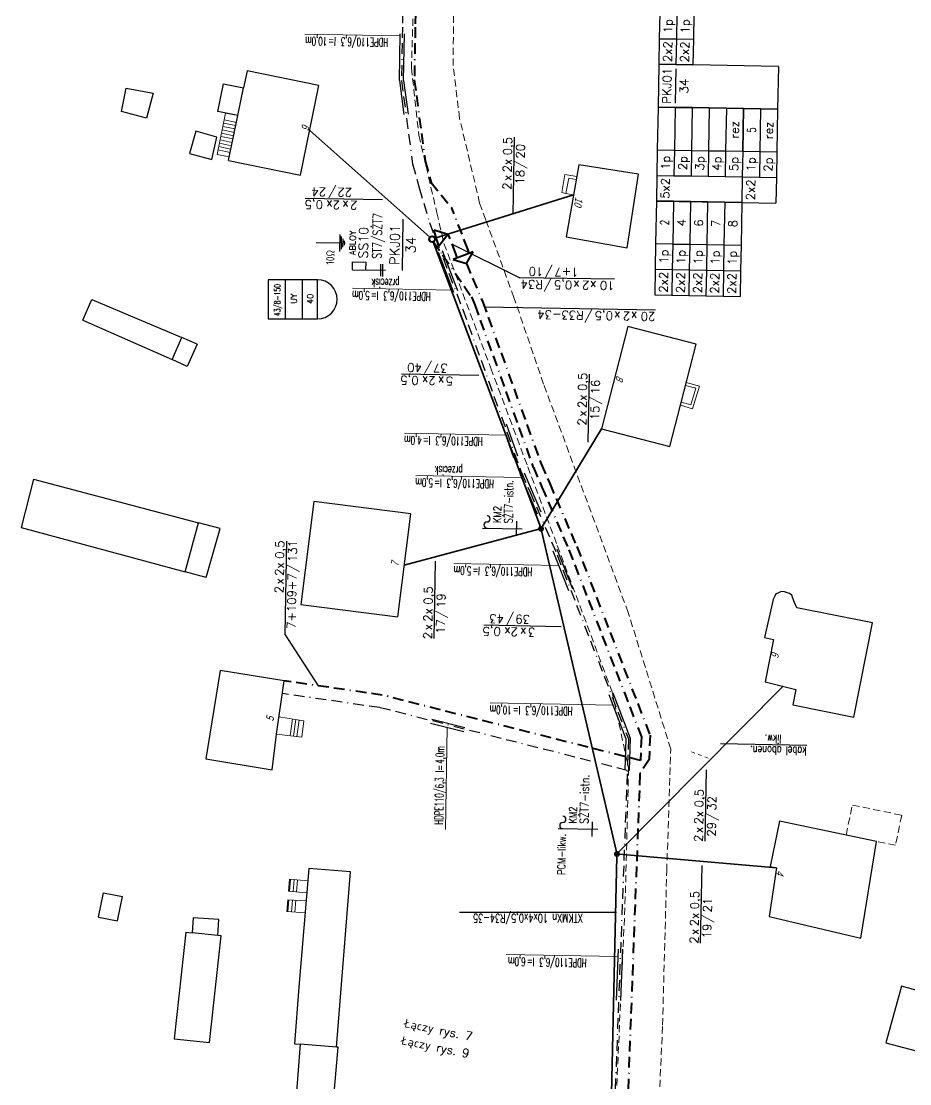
# Model space of a CAD drawing. Header units: millimetres. Extents: x 4848043 to 9699780, y 5827542 to 11659147.
# Drawn here: x 4850217.2 to 4850342.1, y 5827789.7 to 5827938.9 of the extents above; entities that cross this region are included whole.
import ezdxf
from ezdxf.enums import TextEntityAlignment as Align

# ---------------------------------------------------------------- set-up
doc = ezdxf.new("R2010")
doc.units = ezdxf.units.MM
doc.header["$MEASUREMENT"] = 0
for name, pattern in [('0', [0]), ('BORDER', [1.75, 0.5, -0.25, 0.5, -0.25, 0, -0.25]), ('KOU', [1.5, 1, -0.5]), ('MSZ', [1, 0.5, -0.5]), ('SCH', [0]), ('UOK', [1.5, 1, -0.5])]:
    doc.linetypes.add(name, pattern=pattern)
doc.layers.get('0').update_dxf_attribs({"lineweight": 18})
for name, color, linetype, lineweight in [('EADTD_T_0', 7, '0', 18), ('EBTPO_L_6', 9, '0', 18), ('EBUPP_L_3', 6, '0', 25), ('SDRPK_L_1', 7, 'KOU', 18), ('TEL kable doziemne proj.', 32, 'BORDER', 30), ('TEL rury', 6, 'Continuous', 30), ('TEL rury opis', 6, 'Continuous', 20), ('TES kable doziemne proj.', 4, 'BORDER', 40), ('TES kable napow. proj.', 241, 'LIN_NAPOW_PROJ', 35), ('TES zakończenia projektowane', 4, 'Continuous', 40), ('TES złącza projektowane', 4, 'Continuous', 40), ('UEEPA_L_2', 251, 'MSZ', 18), ('UKKPA_L_4', 7, 'UOK', 18), ('UTTPA_T_2', 34, '0', 18)]:
    doc.layers.add(name, color=color, linetype=linetype, lineweight=lineweight)
for name, color, linetype in [('NR-RYS @ 1', 7, 'Continuous'), ('OPIS_KABLA', 30, 'Continuous'), ('OPIS_RURY', 6, 'Continuous'), ('RURY-ISTN', 6, 'Continuous'), ('TES opisy kabli abon.', 30, 'Continuous'), ('TES opisy kabli rozdz.', 30, 'Continuous'), ('TES opisy zakończeń', 30, 'Continuous'), ('TES rury', 6, 'Continuous'), ('TES słup. PD', 6, 'Continuous'), ('TES zakończenia istniejące', 140, 'Continuous')]:
    doc.layers.add(name, color=color, linetype=linetype)
doc.styles.add('ROMANS', font='simplex.shx')
doc.styles.add('SIMPLEX', font='simplex.shx', dxfattribs={"width": 0.8, "height": 1.5})
doc.styles.add('Simplex2', font='simplex.shx', dxfattribs={"width": 0.7})
doc.styles.get("Standard").update_dxf_attribs({"font": 'txt', "width": 0.8, "oblique": 15})
doc.linetypes.add('LIN_NAPOW_LIKW', pattern='A,0.0001,[131,ltypeshp.shx,S=0.1,R=20,X=0.34023,Y=-0.12817],-0.1,[131,ltypeshp.shx,S=0.1,R=200,X=0.35977,Y=0.12817],-0.3,[135,l_napow.shx,S=0.1,R=0,X=-0.4,Y=0],-0.2,[135,l_napow.shx,S=0.1,R=180,X=0.2,Y=0],-0.2', length=0.8001)
doc.linetypes.add('LIN_NAPOW_PROJ', pattern='A,0.0001,-0.4,[136,l_napow.shx,S=0.1,R=0,X=-0.4,Y=0],-0.2,[137,l_napow.shx,S=0.1,R=0,X=-0.2,Y=0],-0.2', length=0.8001)

# ---------------------------------------------------------------- blocks, each defined once
blk = doc.blocks.new('SLS')
at = {"color": 0}
blk.add_circle((0, 0), 0.25, dxfattribs=at)
blk.add_circle((0, 0), 0.25, dxfattribs=at)
blk = doc.blocks.new('KBR-SL1P')
for p, q in [((0, 0), (-1, 1.48)), ((-1, 1.48), (1, 1.48)), ((1, 1.48), (0, 0))]:
    blk.add_line(p, q)
blk.add_circle((0, 1.98), 0.35)
blk = doc.blocks.new('ZL-2P')
for p, q in [((0, 0), (1, 1.25)), ((1, 1.25), (1, -1.25)), ((1, -1.25), (0, 0)), ((1, 0.75), (1.5, 0.75)), ((1, -0.75), (1.5, -0.75))]:
    blk.add_line(p, q)
blk = doc.blocks.new('KB-RZP')
at = {"style": 'SIMPLEX'}
for s, p in [('/', (0.5, 0.39)), ('x', (-4.75, 0.25)), ('x', (-2.78, 0.25))]:
    blk.add_text(s, height=1, dxfattribs=at).set_placement(p)
for tag, p in [('POJ-KAB', (-5.16, 0.25)), ('DL-KAB', (0.19, -1.25))]:
    blk.add_attdef(tag, text='', height=1, dxfattribs=at).set_placement(p, align=Align.RIGHT)
for tag, p in [('KONS-KAB', (-3.5, 0.25)), ('SR-ZYL', (-0.85, 0.25)), ('SEP', (0.84, -1.25))]:
    blk.add_attdef(tag, text='', height=1, dxfattribs=at).set_placement(p, align=Align.CENTER)
for tag, p in [('NR-KAB', (1.5, 0.25)), ('DL-MON', (1.5, -1.25))]:
    blk.add_attdef(tag, p, '', height=1, dxfattribs=at)
at = {"style": 'SIMPLEX', "flags": 1}
blk.add_attdef('TYP-KAB', text='', height=0.5, dxfattribs=at).set_placement((-8.41, 0.25), align=Align.RIGHT)
blk.add_attdef('REJ-SZAF', (7.64, 0.25), '', height=0.5, dxfattribs=at)
blk = doc.blocks.new('KB-IWP')
at = {"style": 'SIMPLEX'}
for p in [(-1.22, 0.25), (0.64, 0.25)]:
    blk.add_text('x', height=1, dxfattribs=at).set_placement(p, align=Align.RIGHT)
for tag, p in [('POJ-KAB', (-2.13, 0.25)), ('DL-KAB', (-0.62, -1.25))]:
    blk.add_attdef(tag, text='', height=1, dxfattribs=at).set_placement(p, align=Align.RIGHT)
for tag, p in [('KONS-KAB', (-0.52, 0.25)), ('SR-ZYL', (2.12, 0.25)), ('SEP', (-0.02, -1.25))]:
    blk.add_attdef(tag, text='', height=1, dxfattribs=at).set_placement(p, align=Align.CENTER)
at = {"style": 'SIMPLEX', "flags": 1}
blk.add_attdef('TYP-KAB', text='', height=0.5, dxfattribs=at).set_placement((-6.02, 0.25), align=Align.RIGHT)
blk.add_attdef('REJ-SZAF', (6.39, 0.25), '', height=0.5, dxfattribs=at)
at = {"style": 'SIMPLEX'}
blk.add_attdef('DL-MON', (0.7, -1.25), '', height=1, dxfattribs=at)
blk = doc.blocks.new('OB')
at = {"style": 'ROMANS', "width": 0.6}
blk.add_text('l=', height=2, dxfattribs=at).set_placement((9.86, 0.18))
for tag, p in [('OB_TYP', (8.68, 0.18)), ('OB_SW', (11.54, -2.76))]:
    blk.add_attdef(tag, text='', height=2, dxfattribs=at).set_placement(p, align=Align.RIGHT)
blk.add_attdef('OB_DL', (11.91, 0.18), '', height=2, dxfattribs=at)
blk = doc.blocks.new('KBR-ZP2')
blk.add_line((-4, 2), (4, 2))
at = {"style": 'SIMPLEX'}
for tag, p in [('REJ-SZAF', (0, 2.5)), ('NR-ZAK', (0, 0))]:
    blk.add_attdef(tag, text='', height=1.5, dxfattribs=at).set_placement(p, align=Align.CENTER)
blk = doc.blocks.new('*U141')
for p, q in [((10, 0), (0, 0)), ((0, 0), (0, -4)), ((10, -4), (10, 0)), ((0, -4), (0, -8)), ((9, -4), (1, -4)), ((10, -8), (10, -4)), ((0, -8), (0, -12)), ((10, -12), (10, -8)), ((0, -12), (0, -16)), ((10, -16), (10, -12)), ((0, -16), (0, -20)), ((10, -20), (10, -16)), ((0, -20), (0, -24)), ((10, -24), (10, -20)), ((0, -24), (0, -28)), ((10, -28), (10, -24)), ((10, -28), (0, -28))]:
    blk.add_line(p, q)
at = {"style": 'SIMPLEX'}
for tag, p in [('SZAFA', (5, -2)), ('PUNKT', (5, -6))]:
    blk.add_attdef(tag, text='', height=2, dxfattribs=at).set_placement(p, align=Align.MIDDLE_CENTER)
blk = doc.blocks.new('*U136')
for p, q in [((6, 0), (0, 0)), ((0, 0), (0, -4)), ((6, 0), (6, -4)), ((12, 0), (6, 0)), ((22, 0), (12, 0)), ((12, 0), (12, -4)), ((22, -4), (22, 0)), ((6, -4), (0, -4)), ((12, -4), (6, -4)), ((22, -4), (12, -4))]:
    blk.add_line(p, q)
at = {"style": 'SIMPLEX'}
for s, p in [('2x2', (3, -2)), ('1p', (9, -2))]:
    blk.add_text(s, height=2, dxfattribs=at).set_placement(p, align=Align.MIDDLE_CENTER)
blk.add_attdef('PARA1', text='', height=2, dxfattribs=at).set_placement((17, -2), align=Align.MIDDLE_CENTER)
blk = doc.blocks.new('*U126')
for p, q in [((6, 0), (0, 0)), ((0, 0), (0, -16)), ((6, 0), (6, -4)), ((12, 0), (6, 0)), ((22, 0), (12, 0)), ((12, 0), (12, -4)), ((22, -4), (22, 0)), ((6, -4), (6, -8)), ((12, -4), (6, -4)), ((22, -4), (12, -4)), ((12, -4), (12, -8)), ((22, -8), (22, -4)), ((6, -8), (6, -12)), ((12, -8), (6, -8)), ((22, -8), (12, -8)), ((12, -8), (12, -12)), ((22, -12), (22, -8)), ((6, -12), (6, -16)), ((12, -12), (6, -12)), ((22, -12), (12, -12)), ((12, -12), (12, -16)), ((22, -16), (22, -12)), ((0, -16), (0, -20)), ((6, -16), (6, -20)), ((12, -16), (6, -16)), ((22, -16), (12, -16)), ((12, -16), (12, -20)), ((22, -20), (22, -16)), ((6, -20), (0, -20)), ((12, -20), (6, -20)), ((12, -20), (22, -20))]:
    blk.add_line(p, q)
at = {"style": 'SIMPLEX'}
for s, p in [('5x2', (3, -2)), ('1p', (9, -2)), ('2p', (9, -6)), ('3p', (9, -10)), ('4p', (9, -14)), ('5p', (9, -18))]:
    blk.add_text(s, height=2, dxfattribs=at).set_placement(p, align=Align.MIDDLE_CENTER)
for tag, p in [('PARA1', (17, -2)), ('PARA2', (17, -6)), ('PARA3', (17, -10)), ('PARA4', (17, -14)), ('PARA5', (17, -18))]:
    blk.add_attdef(tag, text='', height=2, dxfattribs=at).set_placement(p, align=Align.MIDDLE_CENTER)
blk = doc.blocks.new('*U123')
for p, q in [((6, 0), (0, 0)), ((0, 0), (0, -4)), ((6, 0), (6, -4)), ((12, 0), (6, 0)), ((22, 0), (12, 0)), ((12, 0), (12, -4)), ((22, -4), (22, 0)), ((0, -4), (0, -8)), ((6, -4), (6, -8)), ((12, -4), (6, -4)), ((22, -4), (12, -4)), ((12, -4), (12, -8)), ((22, -8), (22, -4)), ((6, -8), (0, -8)), ((12, -8), (6, -8)), ((22, -8), (12, -8))]:
    blk.add_line(p, q)
at = {"style": 'SIMPLEX'}
for s, p in [('2x2', (3, -2)), ('1p', (9, -2)), ('2p', (9, -6))]:
    blk.add_text(s, height=2, dxfattribs=at).set_placement(p, align=Align.MIDDLE_CENTER)
for tag, p in [('PARA1', (17, -2)), ('PARA2', (17, -6))]:
    blk.add_attdef(tag, text='', height=2, dxfattribs=at).set_placement(p, align=Align.MIDDLE_CENTER)
blk = doc.blocks.new('ZLOP')
for p, q in [((9.15, 0), (0, 0)), ((0, 0), (0, -11.62)), ((9.15, -11.62), (9.15, 0)), ((9.15, -4), (0, -4)), ((9.15, -8), (0, -8)), ((0, -11.62), (9.15, -11.62))]:
    blk.add_line(p, q)
blk.add_arc((4.58, -11.62), 4.58, 180, 0)
at = {"style": 'ROMANS', "width": 0.713756}
blk.add_attdef('MUFA', text='', height=1.41, dxfattribs=at).set_placement((0.63, -2.88), (8.18, -2.88), align=Align.FIT)
at = {"style": 'ROMANS'}
for tag, p in [('LACZNIK', (4.71, -6.72)), ('PARY', (4.69, -10.56))]:
    blk.add_attdef(tag, text='', height=1.41, dxfattribs=at).set_placement(p, align=Align.CENTER)
for tag, flags, p in [('NRZL', 4, (4.68, -14.12)), ('BOKT', 1, (4.69, -17.8))]:
    blk.add_attdef(tag, text='', height=1.41, dxfattribs=dict(at, flags=flags)).set_placement(p, align=Align.CENTER)

msp = doc.modelspace()

# ---------------------------------------------------------------- hatches: boundary and pattern name
at = {"layer": 'UTTPA_T_2', "linetype": 'LIN_NAPOW_LIKW'}
h = msp.add_hatch(color=140, dxfattribs=at)
h.paths.add_polyline_path([(4850289.88, 5827867.81, 0.215792), (4850289.9, 5827867.46), (4850290.27, 5827867.66), (4850290.49, 5827867.3, 0.170354), (4850290.67, 5827867.52, 1)])
h.paths.add_polyline_path([(4850290.27, 5827867.66), (4850289.9, 5827867.46, 0.427671), (4850290.49, 5827867.3)])
h = msp.add_hatch(color=140, dxfattribs=at)
h.paths.add_polyline_path([(4850289.94, 5827867.76, 0.215792), (4850289.96, 5827867.5), (4850290.25, 5827867.65), (4850290.41, 5827867.37, 0.170354), (4850290.55, 5827867.54, 1)])
h.paths.add_polyline_path([(4850290.25, 5827867.65), (4850289.96, 5827867.5, 0.427671), (4850290.41, 5827867.37)])
h = msp.add_hatch(color=140, dxfattribs=at)
h.paths.add_polyline_path([(4850300.55, 5827822.13, 0.215792), (4850300.57, 5827821.78), (4850300.94, 5827821.98), (4850301.16, 5827821.62, 0.170354), (4850301.34, 5827821.84, 1)])
h.paths.add_polyline_path([(4850300.94, 5827821.98), (4850300.57, 5827821.78, 0.427671), (4850301.16, 5827821.62)])
h = msp.add_hatch(color=140, dxfattribs=at)
h.paths.add_polyline_path([(4850300.61, 5827822.09, 0.215792), (4850300.63, 5827821.82), (4850300.92, 5827821.97), (4850301.08, 5827821.69, 0.170354), (4850301.22, 5827821.86, 1)])
h.paths.add_polyline_path([(4850300.92, 5827821.97), (4850300.63, 5827821.82, 0.427671), (4850301.08, 5827821.69)])

# ---------------------------------------------------------------- linework, layer by layer
at = {"layer": 'EBTPO_L_6', "linetype": 'SCH'}
for p, q in [((4850245.93, 5827926.05), (4850244.75, 5827920.25)), ((4850247.47, 5827924.75), (4850245.75, 5827925.11)), ((4850245.93, 5827926.05), (4850247.67, 5827925.7)), ((4850247.67, 5827925.7), (4850246.47, 5827919.9)), ((4850247.18, 5827923.34), (4850245.46, 5827923.7)), ((4850247.29, 5827923.82), (4850245.55, 5827924.17)), ((4850247.38, 5827924.29), (4850245.65, 5827924.64)), ((4850246.89, 5827921.93), (4850245.17, 5827922.29)), ((4850246.99, 5827922.41), (4850245.26, 5827922.76)), ((4850247.09, 5827922.87), (4850245.36, 5827923.23)), ((4850246.6, 5827920.52), (4850244.88, 5827920.87)), ((4850246.7, 5827921), (4850244.97, 5827921.35)), ((4850246.8, 5827921.46), (4850245.07, 5827921.82)), ((4850244.75, 5827920.25), (4850246.47, 5827919.9)), ((4850293.63, 5827917.41), (4850293.18, 5827914.88)), ((4850295.29, 5827917.12), (4850293.63, 5827917.41)), ((4850293.78, 5827914.77), (4850294.16, 5827916.92)), ((4850294.16, 5827916.92), (4850295.23, 5827916.73)), ((4850293.18, 5827914.88), (4850293.78, 5827914.77)), ((4850293.78, 5827914.77), (4850294.84, 5827914.58)), ((4850312.56, 5827887.7), (4850310.69, 5827888.19)), ((4850311.58, 5827884.49), (4850312.56, 5827887.7)), ((4850311.31, 5827885.09), (4850312.01, 5827887.43)), ((4850311.86, 5827887.47), (4850312.01, 5827887.43)), ((4850309.88, 5827885.02), (4850311.58, 5827884.49)), ((4850309.98, 5827885.43), (4850311.31, 5827885.09)), ((4850253.45, 5827841.24), (4850256.92, 5827840.69)), ((4850255.35, 5827840.95), (4850255.01, 5827838.59)), ((4850255.83, 5827840.87), (4850255.49, 5827838.53)), ((4850256.29, 5827840.8), (4850255.95, 5827838.48)), ((4850256.64, 5827838.39), (4850256.92, 5827840.69)), ((4850253.1, 5827838.81), (4850256.64, 5827838.39)), ((4850254.95, 5827818.44), (4850254.81, 5827816.77)), ((4850257.49, 5827818.22), (4850254.95, 5827818.44)), ((4850254.95, 5827816.76), (4850255.09, 5827818.42)), ((4850255.43, 5827816.71), (4850255.57, 5827818.39)), ((4850255.91, 5827816.67), (4850256.05, 5827818.35)), ((4850257.34, 5827816.54), (4850254.81, 5827816.77)), ((4850254.55, 5827813.92), (4850254.69, 5827815.55)), ((4850257.25, 5827815.41), (4850254.69, 5827815.55)), ((4850254.85, 5827815.55), (4850254.71, 5827813.91)), ((4850255.33, 5827815.51), (4850255.19, 5827813.86)), ((4850255.81, 5827815.49), (4850255.67, 5827813.83)), ((4850257.11, 5827813.71), (4850254.55, 5827813.92))]:
    msp.add_line(p, q, dxfattribs=at)
at = {"layer": 'EBTPO_L_6', "linetype": '0'}
for p in [(4850310.59, 5827887.79), (4850311.94, 5827887.44)]:
    msp.add_line(p, (4850311.86, 5827887.47), dxfattribs=at)
at = {"layer": 'EBUPP_L_3', "linetype": '0'}
for p, q in [((4850248.96, 5827932), (4850248.47, 5827929.61)), ((4850259.07, 5827929.91), (4850248.96, 5827932)), ((4850231.32, 5827926.29), (4850231.96, 5827929.57)), ((4850231.96, 5827929.57), (4850235.75, 5827928.83)), ((4850244.87, 5827926.28), (4850245.67, 5827930.17)), ((4850245.67, 5827930.17), (4850248.47, 5827929.61)), ((4850247.67, 5827925.7), (4850248.47, 5827929.61)), ((4850256.48, 5827917.32), (4850259.07, 5827929.91)), ((4850235.75, 5827928.83), (4850234.82, 5827925.34)), ((4850234.82, 5827925.34), (4850231.32, 5827926.29)), ((4850247.67, 5827925.7), (4850244.87, 5827926.28)), ((4850246.37, 5827919.4), (4850247.67, 5827925.7)), ((4850241.75, 5827923.49), (4850240.89, 5827920.39)), ((4850244.72, 5827922.65), (4850241.75, 5827923.49)), ((4850244.03, 5827919.53), (4850244.72, 5827922.65)), ((4850240.89, 5827920.39), (4850244.03, 5827919.53)), ((4850246.37, 5827919.4), (4850256.48, 5827917.32)), ((4850295.59, 5827918.77), (4850293.8, 5827908.65)), ((4850303.98, 5827917.45), (4850295.59, 5827918.77)), ((4850302.37, 5827907.13), (4850303.98, 5827917.45)), ((4850293.8, 5827908.65), (4850302.37, 5827907.13)), ((4850225.88, 5827896.95), (4850227.16, 5827899.88)), ((4850227.16, 5827899.88), (4850239.78, 5827894.51)), ((4850225.88, 5827896.95), (4850238.42, 5827891.42)), ((4850302.49, 5827896.08), (4850298.77, 5827881.71)), ((4850312.1, 5827893.59), (4850302.49, 5827896.08)), ((4850238.42, 5827891.42), (4850239.78, 5827894.51)), ((4850241.96, 5827893.6), (4850239.78, 5827894.51)), ((4850241.96, 5827893.6), (4850240.57, 5827890.45)), ((4850309.49, 5827883.57), (4850312.1, 5827893.59)), ((4850240.57, 5827890.45), (4850238.42, 5827891.42)), ((4850308.37, 5827879.22), (4850309.49, 5827883.57)), ((4850298.77, 5827881.71), (4850308.37, 5827879.22)), ((4850218.95, 5827874.63), (4850217.23, 5827867.85)), ((4850218.95, 5827874.63), (4850242.12, 5827868.52)), ((4850258.37, 5827871.5), (4850256.54, 5827857.01)), ((4850271.96, 5827869.78), (4850258.37, 5827871.5)), ((4850270.13, 5827855.29), (4850271.96, 5827869.78)), ((4850240.27, 5827861.63), (4850242.12, 5827868.52)), ((4850245.19, 5827867.71), (4850242.12, 5827868.52)), ((4850217.23, 5827867.85), (4850240.27, 5827861.63)), ((4850243.23, 5827860.83), (4850245.19, 5827867.71)), ((4850243.23, 5827860.83), (4850240.27, 5827861.63)), ((4850322.91, 5827857.72), (4850321.67, 5827852.39)), ((4850323.12, 5827858.21), (4850322.91, 5827857.72)), ((4850323.26, 5827858.52), (4850323.12, 5827858.21)), ((4850323.57, 5827858.63), (4850323.26, 5827858.52)), ((4850324.03, 5827858.83), (4850323.57, 5827858.63)), ((4850324.5, 5827858.82), (4850324.03, 5827858.83)), ((4850325.18, 5827858.55), (4850324.5, 5827858.82)), ((4850325.51, 5827858.32), (4850325.18, 5827858.55)), ((4850325.67, 5827857.91), (4850325.51, 5827858.32)), ((4850325.91, 5827857.29), (4850325.67, 5827857.91)), ((4850256.54, 5827857.01), (4850270.13, 5827855.29)), ((4850326.2, 5827856.58), (4850325.91, 5827857.29)), ((4850336.86, 5827854.46), (4850326.2, 5827856.58)), ((4850334.21, 5827841.22), (4850336.86, 5827854.46)), ((4850321.67, 5827852.39), (4850322.93, 5827852.1)), ((4850322.93, 5827852.1), (4850321.75, 5827846.16)), ((4850245.19, 5827847.77), (4850243.17, 5827835.33)), ((4850254.18, 5827846.31), (4850245.19, 5827847.77)), ((4850253.1, 5827838.81), (4850254.18, 5827846.31)), ((4850321.75, 5827846.16), (4850326.09, 5827845.1)), ((4850326.09, 5827845.1), (4850325.66, 5827842.92)), ((4850325.66, 5827842.92), (4850334.21, 5827841.22)), ((4850252.49, 5827833.82), (4850253.1, 5827838.81)), ((4850243.17, 5827835.33), (4850252.49, 5827833.82)), ((4850323.79, 5827826.59), (4850322.47, 5827820.22)), ((4850337.44, 5827823.75), (4850323.79, 5827826.59)), ((4850335.21, 5827810.18), (4850337.44, 5827823.75)), ((4850257.63, 5827819.94), (4850256.24, 5827803.3)), ((4850263.52, 5827819.46), (4850257.63, 5827819.94)), ((4850261.54, 5827794.87), (4850263.52, 5827819.46)), ((4850323.35, 5827820.04), (4850322.32, 5827813.21)), ((4850322.47, 5827820.22), (4850323.35, 5827820.04)), ((4850228.11, 5827813.13), (4850228.8, 5827816.55)), ((4850228.8, 5827816.55), (4850231.44, 5827816.03)), ((4850230.76, 5827812.61), (4850231.44, 5827816.03)), ((4850228.11, 5827813.13), (4850230.76, 5827812.61)), ((4850241.38, 5827813.02), (4850241.24, 5827810.92)), ((4850245, 5827812.77), (4850241.38, 5827813.02)), ((4850322.32, 5827813.21), (4850335.21, 5827810.18)), ((4850244.86, 5827810.53), (4850245, 5827812.77)), ((4850240.34, 5827811.02), (4850238.73, 5827796.03)), ((4850240.34, 5827811.02), (4850241.24, 5827810.92)), ((4850244.86, 5827810.53), (4850241.24, 5827810.92)), ((4850243.71, 5827795.5), (4850245.32, 5827810.48)), ((4850245.32, 5827810.48), (4850244.86, 5827810.53)), ((4850256.24, 5827803.3), (4850255.61, 5827795.31)), ((4850340.95, 5827803.4), (4850338.74, 5827795.48)), ((4850361.44, 5827797.72), (4850340.95, 5827803.4)), ((4850238.73, 5827796.03), (4850243.71, 5827795.5)), ((4850255.61, 5827795.31), (4850256.44, 5827795.25)), ((4850256.44, 5827795.25), (4850255.84, 5827787.34)), ((4850261.54, 5827794.87), (4850256.44, 5827795.25)), ((4850338.74, 5827795.48), (4850359.29, 5827789.92)), ((4850261.07, 5827786.82), (4850261.76, 5827794.84)), ((4850261.76, 5827794.84), (4850261.54, 5827794.87))]:
    msp.add_line(p, q, dxfattribs=at)
at = {"layer": 'OPIS_RURY'}
for p, q in [((4850262.01, 5827906.62), (4850262.05, 5827909)), ((4850262.22, 5827906.92), (4850262.25, 5827908.7)), ((4850258.68, 5827907.87), (4850262.03, 5827907.81)), ((4850262.43, 5827907.21), (4850262.45, 5827908.4)), ((4850262.64, 5827907.5), (4850262.65, 5827908.1)), ((4850262.8, 5827907.78), (4850262.81, 5827907.82))]:
    msp.add_line(p, q, dxfattribs=at)
at = {"layer": 'RURY-ISTN'}
for p, q in [((4850263.78, 5827904.05), (4850263.8, 5827905.17)), ((4850263.78, 5827904.05), (4850268.43, 5827903.97)), ((4850263.8, 5827905.17), (4850265.64, 5827905.13)), ((4850265.64, 5827905.13), (4850265.62, 5827904.02)), ((4850267.74, 5827904.84), (4850267.71, 5827903.13)), ((4850268.01, 5827904.83), (4850267.98, 5827903.12))]:
    msp.add_line(p, q, dxfattribs=at)
at = {"layer": 'SDRPK_L_1', "linetype": 'KOU'}
for p, q in [((4850272.52, 5827946.78), (4850272.06, 5827932.39)), ((4850277.92, 5827932.71), (4850278.04, 5827944.03)), ((4850272.06, 5827932.39), (4850273.11, 5827922.95)), ((4850278.83, 5827925.31), (4850277.92, 5827932.71)), ((4850281.65, 5827913.41), (4850278.83, 5827925.31)), ((4850273.11, 5827922.95), (4850275.64, 5827912.06)), ((4850282.5, 5827911.07), (4850281.65, 5827913.41)), ((4850275.64, 5827912.06), (4850276.64, 5827907.72)), ((4850286.47, 5827900.16), (4850282.5, 5827911.07)), ((4850276.64, 5827907.72), (4850283.22, 5827890.21)), ((4850290.63, 5827887.99), (4850286.47, 5827900.16)), ((4850283.22, 5827890.21), (4850288.41, 5827876.36)), ((4850295.75, 5827874.18), (4850290.63, 5827887.99)), ((4850288.41, 5827876.36), (4850292.56, 5827865.32)), ((4850302.52, 5827855.92), (4850295.75, 5827874.18)), ((4850292.56, 5827865.32), (4850300.27, 5827844.75)), ((4850308.51, 5827836.73), (4850302.52, 5827855.92)), ((4850300.27, 5827844.75), (4850302.58, 5827834.02)), ((4850307.94, 5827819.62), (4850308.51, 5827836.73)), ((4850302.58, 5827834.02), (4850302.12, 5827815.93)), ((4850307.35, 5827797.94), (4850307.94, 5827819.62)), ((4850302.12, 5827815.93), (4850300.87, 5827788.43)), ((4850305.71, 5827760.8), (4850307.35, 5827797.94))]:
    msp.add_line(p, q, dxfattribs=at)
at = {"layer": 'TEL kable doziemne proj.', "ltscale": 3}
for p, q in [((4850275.36, 5827908.48), (4850275.42, 5827908.5)), ((4850267.61, 5827842.54), (4850253.93, 5827844.52)), ((4850302.4, 5827833.73), (4850267.61, 5827842.54))]:
    msp.add_line(p, q, dxfattribs=at)
msp.add_lwpolyline([(4850270.17, 5828032.52), (4850272.07, 5828011.01), (4850272.52, 5827988.16), (4850271.21, 5827963.82), (4850270.79, 5827938.13), (4850270.67, 5827930.62), (4850272.22, 5827918.92), (4850273.16, 5827915.55), (4850274.6, 5827910.66), (4850279.27, 5827898.47), (4850282.9, 5827888.42), (4850287.46, 5827875.75), (4850287.55, 5827875.56), (4850288.74, 5827872.81), (4850292.53, 5827864.01), (4850302.56, 5827838.15), (4850302.38, 5827833.24), (4850299.9, 5827767.66), (4850299.21, 5827749.33), (4850298.24, 5827728.68), (4850296.93, 5827700.2), (4850303.54, 5827698.4)], dxfattribs=at)
at = {"layer": 'TEL rury'}
for p, q in [((4850270.37, 5827930.61), (4850270.47, 5827937.18)), ((4850270.97, 5827930.64), (4850271.07, 5827937.17)), ((4850270.37, 5827930.61), (4850271, 5827925.83)), ((4850270.97, 5827930.64), (4850271.6, 5827925.91)), ((4850278.03, 5827900.86), (4850275.88, 5827906.46)), ((4850278.59, 5827901.08), (4850276.44, 5827906.68)), ((4850286.46, 5827877.64), (4850284.84, 5827882.16)), ((4850287.03, 5827877.85), (4850285.4, 5827882.36)), ((4850287.34, 5827875.29), (4850289.72, 5827869.78)), ((4850287.89, 5827875.53), (4850290.27, 5827870.02)), ((4850294.17, 5827858.95), (4850291.98, 5827864.53)), ((4850294.73, 5827859.17), (4850292.54, 5827864.75)), ((4850302.26, 5827838.1), (4850299.84, 5827844.35)), ((4850302.87, 5827838.2), (4850300.4, 5827844.57)), ((4850274.76, 5827840.34), (4850279.41, 5827839.17)), ((4850274.91, 5827840.93), (4850279.56, 5827839.75)), ((4850302.1, 5827833.74), (4850302.26, 5827838.1)), ((4850302.7, 5827833.72), (4850302.87, 5827838.2)), ((4850300.88, 5827801.43), (4850301.15, 5827808.62)), ((4850301.48, 5827801.41), (4850301.75, 5827808.6))]:
    msp.add_line(p, q, dxfattribs=at)
at = {"layer": 'TEL rury opis'}
for p, q in [((4850270.47, 5827936.92), (4850257.1, 5827937.15)), ((4850277.9, 5827901.2), (4850263.77, 5827901.45)), ((4850285.31, 5827880.83), (4850271.08, 5827881.09)), ((4850287.52, 5827874.86), (4850272.66, 5827875.13)), ((4850292.77, 5827862.51), (4850278.04, 5827862.78)), ((4850300.4, 5827842.91), (4850283.12, 5827843.22)), ((4850276.83, 5827825.43), (4850277.08, 5827839.76)), ((4850301.11, 5827807.57), (4850285.36, 5827807.85))]:
    msp.add_line(p, q, dxfattribs=at)
at = {"layer": 'TES kable doziemne proj.', "ltscale": 3}
for p, q in [((4850279.98, 5827906.92), (4850277.76, 5827912.7)), ((4850278.3, 5827906.27), (4850277.24, 5827909.05))]:
    msp.add_line(p, q, dxfattribs=at)
for points in [[(4850272.52, 5828032.82), (4850272.46, 5828027.09), (4850273.86, 5828011.11), (4850274.32, 5827988.13), (4850273.01, 5827963.75), (4850272.59, 5827938.1), (4850272.47, 5827930.73), (4850273.99, 5827919.28), (4850274.82, 5827916.3), (4850277.76, 5827912.7)], [(4850275.17, 5827907.98), (4850280.52, 5827900.23), (4850280.96, 5827899.1), (4850284.59, 5827889.04), (4850289.13, 5827876.42), (4850289.2, 5827876.29), (4850290.39, 5827873.53), (4850294.2, 5827864.7), (4850304.38, 5827838.45), (4850304.25, 5827835.11), (4850267.96, 5827844.31), (4850254.18, 5827846.3)], [(4850279.78, 5827904.92), (4850279.78, 5827904.92), (4850282.08, 5827899.51), (4850285.72, 5827889.44), (4850290.25, 5827876.87), (4850290.29, 5827876.77), (4850291.49, 5827874), (4850295.31, 5827865.15), (4850305.59, 5827838.66), (4850305.46, 5827835.26)], [(4850305.46, 5827835.26), (4850304.18, 5827833.27), (4850304.18, 5827833.17), (4850301.7, 5827767.59), (4850301, 5827749.25), (4850300.04, 5827728.59), (4850298.57, 5827696.74), (4850291.09, 5827698.04)]]:
    msp.add_lwpolyline(points, dxfattribs=at)
at = {"layer": 'TES kable napow. proj.', "ltscale": 3}
for p, q in [((4850274.65, 5827908.63), (4850257.78, 5827923.61)), ((4850275.36, 5827908.47), (4850294.84, 5827914.58)), ((4850275.11, 5827907.95), (4850290.2, 5827867.95)), ((4850290.43, 5827867.92), (4850298.77, 5827881.71)), ((4850289.98, 5827867.59), (4850271.04, 5827862.53)), ((4850290.34, 5827867.37), (4850300.87, 5827822.28)), ((4850300.94, 5827821.99), (4850324.28, 5827845.54)), ((4850301.24, 5827821.96), (4850323.35, 5827820.04)), ((4850299.87, 5827773.51), (4850300.94, 5827821.69))]:
    msp.add_line(p, q, dxfattribs=at)
at = {"layer": 'TES opisy kabli rozdz.'}
for p, q in [((4850286.51, 5827922.69), (4850286.31, 5827911.82)), ((4850257.13, 5827914.12), (4850268.01, 5827913.93)), ((4850277.77, 5827907.66), (4850287.28, 5827902.93)), ((4850300.62, 5827902.7), (4850287.28, 5827902.93)), ((4850306.36, 5827898.36), (4850282.34, 5827898.79)), ((4850270.68, 5827889.44), (4850281.55, 5827889.25)), ((4850297.04, 5827889.4), (4850296.87, 5827879.85)), ((4850254.49, 5827865.94), (4850254.26, 5827852.91)), ((4850275.42, 5827863.12), (4850275.23, 5827852.24)), ((4850282.23, 5827854.16), (4850293.1, 5827853.96)), ((4850259, 5827845.61), (4850254.26, 5827852.91)), ((4850313.47, 5827833.79), (4850313.29, 5827823.77)), ((4850312.86, 5827820.35), (4850312.66, 5827809.48))]:
    msp.add_line(p, q, dxfattribs=at)
at = {"layer": 'TES rury', "linetype": 'Continuous'}
for p, q in [((4850286.82, 5827868.71), (4850286.78, 5827866.66)), ((4850282.06, 5827867.77), (4850287.64, 5827867.67)), ((4850315.5, 5827837.48), (4850327.63, 5827837.26)), ((4850297.46, 5827826.5), (4850297.43, 5827824.45)), ((4850292.7, 5827825.56), (4850298.28, 5827825.46)), ((4850278.82, 5827813.83), (4850300.89, 5827813.83))]:
    msp.add_line(p, q, dxfattribs=at)
for centre, start, end in [((4850282.69, 5827868.19), 88.9772, 268.9772), ((4850282.7, 5827869.06), 268.9772, 88.9772), ((4850293.33, 5827825.98), 88.9772, 268.9772), ((4850293.35, 5827826.85), 268.9772, 88.9772)]:
    msp.add_arc(centre, 0.433, start, end, dxfattribs=at)
at = {"layer": 'UEEPA_L_2', "linetype": 'MSZ'}
msp.add_line((4850311.41, 5827836.32), (4850314, 5827835.36), dxfattribs=at)
at = {"layer": 'UKKPA_L_4', "linetype": 'UOK'}
for p, q in [((4850333.15, 5827824.65), (4850334.03, 5827828.86)), ((4850334.03, 5827828.86), (4850340.97, 5827827.42)), ((4850340.97, 5827827.42), (4850340.09, 5827823.21)), ((4850337.44, 5827823.75), (4850333.15, 5827824.65)), ((4850340.09, 5827823.21), (4850337.44, 5827823.75))]:
    msp.add_line(p, q, dxfattribs=at)

# ---------------------------------------------------------------- block references
at = {"layer": 'TEL rury opis', "xscale": 0.6, "yscale": 0.6, "zscale": 0.6}
for p, rotation, values in [((4850267.37, 5827936.7), 178.9772372023616, {'OB_TYP': 'HDPE110/6,3', 'OB_DL': '10,0m'}), ((4850273.35, 5827901.01), 178.9772372023616, {'OB_TYP': 'HDPE110/6,3', 'OB_DL': '5,0m', 'OB_SW': 'przecisk'}), ((4850280.66, 5827880.65), 178.9772372023616, {'OB_TYP': 'HDPE110/6,3', 'OB_DL': '4,0m'}), ((4850282.24, 5827874.69), 178.9772372023616, {'OB_TYP': 'HDPE110/6,3', 'OB_DL': '5,0m', 'OB_SW': 'przecisk'}), ((4850287.62, 5827862.34), 178.9772372023616, {'OB_TYP': 'HDPE110/6,3', 'OB_DL': '5,0m'}), ((4850293.29, 5827842.77), 178.9772372023616, {'OB_TYP': 'HDPE110/6,3', 'OB_DL': '10,0m'}), ((4850276.63, 5827827.51), 88.97723719852321, {'OB_TYP': 'HDPE110/6,3', 'OB_DL': '4,0m'}), ((4850295.26, 5827807.41), 178.9772372023616, {'OB_TYP': 'HDPE110/6,3', 'OB_DL': '6,0m'})]:
    msp.add_blockref('OB', p, dxfattribs=dict(at, rotation=rotation)).add_auto_attribs(values)
at = {"layer": 'TES opisy kabli abon.', "linetype": 'Continuous'}
for p, xscale, yscale, zscale, rotation, values in [((4850286.44, 5827918.84), 1.199999999727946, 1.199999999727946, 1.199999999727946, 88.97723720236162, {'POJ-KAB': '2', 'KONS-KAB': '2', 'DL-KAB': '18', 'DL-MON': '20', 'SR-ZYL': '0,5', 'SEP': '/'}), ((4850260.9, 5827914.05), 1.199999999727946, 1.199999999727946, 1.199999999727946, 178.9772371497273, {'POJ-KAB': '2', 'KONS-KAB': '2', 'DL-KAB': '22', 'DL-MON': '24', 'SR-ZYL': '0,5', 'SEP': '/'}), ((4850274.35, 5827889.37), 1.199999999727946, 1.199999999727946, 1.199999999727946, 178.977237195049, {'POJ-KAB': '5', 'KONS-KAB': '2', 'DL-KAB': '37', 'DL-MON': '40', 'SR-ZYL': '0,5', 'SEP': '/'}), ((4850296.98, 5827885.73), 1.199999999727947, 1.199999999727947, 1.199999999727947, 88.97723720140124, {'POJ-KAB': '2', 'KONS-KAB': '2', 'DL-KAB': '15', 'DL-MON': '16', 'SR-ZYL': '0,5', 'SEP': '/'}), ((4850254.42, 5827862.17), 1.199999999676592, 1.199999999676592, 1.199999999676592, 88.97723715089289, {'POJ-KAB': '2', 'KONS-KAB': '2', 'DL-KAB': '7+109+7', 'DL-MON': '131', 'SR-ZYL': '0,5', 'SEP': '/'}), ((4850275.29, 5827855.72), 1.199999999727946, 1.199999999727946, 1.199999999727946, 88.97723720236162, {'POJ-KAB': '2', 'KONS-KAB': '2', 'DL-KAB': '17', 'DL-MON': '19', 'SR-ZYL': '0,5', 'SEP': '/'}), ((4850285.9, 5827854.09), 1.199999999727946, 1.199999999727946, 1.199999999727946, 178.977237195049, {'POJ-KAB': '3', 'KONS-KAB': '2', 'DL-KAB': '39', 'DL-MON': '43', 'SR-ZYL': '0,5', 'SEP': '/'}), ((4850313.35, 5827827.25), 1.199999999727946, 1.199999999727946, 1.199999999727946, 88.97723720236162, {'POJ-KAB': '2', 'KONS-KAB': '2', 'DL-KAB': '29', 'DL-MON': '32', 'SR-ZYL': '0,5', 'SEP': '/'}), ((4850312.73, 5827812.95), 1.199999999727946, 1.199999999727946, 1.199999999727946, 88.97723720236162, {'POJ-KAB': '2', 'KONS-KAB': '2', 'DL-KAB': '19', 'DL-MON': '21', 'SR-ZYL': '0,5', 'SEP': '/'})]:
    msp.add_blockref('KB-IWP', p, dxfattribs=dict(at, xscale=xscale, yscale=yscale, zscale=zscale, rotation=rotation)).add_auto_attribs(values)
at = {"layer": 'TES opisy kabli rozdz.', "xscale": 1.2, "yscale": 1.2, "zscale": 1.2, "rotation": 178.9772372023616}
msp.add_blockref('KB-RZP', (4850292.37, 5827902.84), dxfattribs=at).add_auto_attribs({'POJ-KAB': '10', 'KONS-KAB': '2', 'SR-ZYL': '0,5', 'NR-KAB': 'R34', 'DL-KAB': '1+7', 'DL-MON': '10', 'SEP': '/'})
at = {"layer": 'TES opisy kabli rozdz.'}
ref = msp.add_blockref('KB-RZP', (4850298.11, 5827898.51), dxfattribs=dict(at, xscale=1.199999999999999, yscale=1.199999999999999, zscale=1.199999999999999, rotation=178.9772372023616))
ref.add_attrib('POJ-KAB', '20', dxfattribs={"layer": '0', "height": 1.2, "rotation": 178.9772, "style": 'SIMPLEX'}).set_placement((4850304.29, 5827898.1), align=Align.RIGHT)
ref.add_attrib('KONS-KAB', '2', dxfattribs={"layer": '0', "height": 1.2, "rotation": 178.9772, "style": 'SIMPLEX'}).set_placement((4850302.3, 5827898.14), align=Align.CENTER)
ref.add_attrib('SR-ZYL', '0,5', dxfattribs={"layer": '0', "height": 1.2, "rotation": 178.9772, "style": 'SIMPLEX'}).set_placement((4850299.12, 5827898.19), align=Align.CENTER)
ref.add_attrib('NR-KAB', 'R33-34', (4850296.3, 5827898.24), dxfattribs={"layer": '0', "height": 1.2, "rotation": 178.9772, "style": 'SIMPLEX'})
at = {"layer": 'TES opisy zakończeń', "xscale": 0.8999999999268938, "yscale": 0.8999999999268938, "zscale": 0.8999999999268938, "rotation": 88.97723720240748}
msp.add_blockref('KBR-ZP2', (4850272.65, 5827907.5), dxfattribs=at).add_auto_attribs({'REJ-SZAF': 'PKJ01', 'NR-ZAK': '34'})
at = {"layer": 'TES słup. PD', "xscale": 0.6, "yscale": 0.6, "zscale": 0.6}
for name, p, rotation, values in [('*U136', (4850306.83, 5827932.9), 88.97723720242253, {'PARA1': '9'}), ('*U136', (4850309.23, 5827932.86), 88.97723720242253, {'PARA1': '10'}), ('*U141', (4850306.72, 5827926.9), 88.97723720242253, {'SZAFA': 'PKJ01', 'PUNKT': '34'}), ('*U126', (4850306.49, 5827913.7), 88.97723719757317, {'PARA5': 'rez'}), ('*U136', (4850308.65, 5827900.46), 88.97723720242253, {'PARA1': '4'}), ('*U136', (4850311.05, 5827900.42), 88.97723720242253, {'PARA1': '6'}), ('*U136', (4850313.45, 5827900.38), 88.97723720242253, {'PARA1': '7'}), ('*U136', (4850315.85, 5827900.34), 88.97723720242253, {'PARA1': '8'})]:
    msp.add_blockref(name, p, dxfattribs=dict(at, rotation=rotation)).add_auto_attribs(values)
at = {"layer": 'TES słup. PD'}
ref = msp.add_blockref('*U123', (4850318.49, 5827913.49), dxfattribs=dict(at, xscale=0.6, yscale=0.6, zscale=0.6, rotation=88.97723720242253))
ref.add_attrib('PARA1', '5', dxfattribs={"layer": '0', "height": 1.2, "rotation": 88.9772, "style": 'SIMPLEX', "width": 0.7}).set_placement((4850319.87, 5827923.67), align=Align.MIDDLE_CENTER)
ref.add_attrib('PARA2', 'rez', dxfattribs={"layer": '0', "height": 1.2, "rotation": 88.9772, "style": 'SIMPLEX'}).set_placement((4850322.27, 5827923.62), align=Align.MIDDLE_CENTER)
ref = msp.add_blockref('*U136', (4850306.25, 5827900.51), dxfattribs=dict(at, xscale=0.6, yscale=0.6, zscale=0.6, rotation=88.97723720242253))
ref.add_attrib('PARA1', '2', dxfattribs={"layer": '0', "height": 1.2, "rotation": 88.9772, "style": 'SIMPLEX', "width": 0.7}).set_placement((4850307.63, 5827910.68), align=Align.MIDDLE_CENTER)
at = {"layer": 'TES zakończenia istniejące', "linetype": 'ByBlock', "ltscale": 5, "xscale": 0.6, "yscale": 0.6, "zscale": 0.6, "rotation": 90}
msp.add_blockref('ZLOP', (4850251.91, 5827897.14), dxfattribs=at).add_auto_attribs({'MUFA': '43/8-150', 'LACZNIK': 'UY', 'PARY': '40'})
at = {"layer": 'TES zakończenia projektowane', "xscale": 1.2, "yscale": 1.2, "zscale": 1.2, "rotation": 107.1112144688293}
msp.add_blockref('KBR-SL1P', (4850277.24, 5827909.05), dxfattribs=at)
at = {"layer": 'TES złącza projektowane', "xscale": -1.199999999910039, "yscale": 1.199999999913216, "zscale": 1.2, "rotation": 290.9739946570053}
msp.add_blockref('ZL-2P', (4850279.78, 5827904.92), dxfattribs=at)
at = {"layer": 'UTTPA_T_2', "xscale": 1.32, "yscale": 1.32, "zscale": 1.2, "rotation": 88.97723720235952}
for p in [(4850274.96, 5827908.35), (4850290.27, 5827867.66), (4850300.94, 5827821.99)]:
    msp.add_blockref('SLS', p, dxfattribs=at)

# ---------------------------------------------------------------- texts
at = {"layer": 'EADTD_T_0', "char_height": 1.08, "line_spacing_factor": 0.82}
for s, insert, attachment_point, rotation in [('9', (4850257.75, 5827924.11), 9, 78.3857), ('10', (4850294.89, 5827913.03), 9, 259.9611), ('8', (4850300.8, 5827888.93), 8, 255.4743), ('7', (4850270.31, 5827863), 9, 82.8157), ('6', (4850322.58, 5827849.9), 9, 258.8032), ('5', (4850252.78, 5827841.23), 9, 82.8157), ('4', (4850323.31, 5827819.09), 9, 261.301)]:
    msp.add_mtext(s, dxfattribs=dict(at, insert=insert, attachment_point=attachment_point, rotation=rotation))
at = {"layer": 'NR-RYS @ 1', "color": 6, "style": 'ROMANS'}
for s, p in [('Łączy rys. 7', (4850275.82, 5827797.1)), ('Łączy rys. 9', (4850275.4, 5827794.7))]:
    msp.add_text(s, height=1.188, rotation=348.5339, dxfattribs=at).set_placement(p, align=Align.MIDDLE)
at = {"layer": 'OPIS_KABLA', "style": 'SIMPLEX'}
msp.add_text('ABLOY', height=0.84, rotation=88.9772, dxfattribs=at).set_placement((4850264.22, 5827907.81), align=Align.CENTER)
at = {"layer": 'OPIS_RURY', "style": 'SIMPLEX', "width": 0.8}
msp.add_text('10Ω', height=1.152, rotation=88.9772, dxfattribs=at).set_placement((4850261.22, 5827904.76))
at = {"layer": 'RURY-ISTN', "style": 'ROMANS', "width": 0.75}
msp.add_text('ST7/SŻT7', height=1.296, rotation=88.9772, dxfattribs=at).set_placement((4850267.85, 5827905.58))
at = {"layer": 'RURY-ISTN', "style": 'ROMANS'}
msp.add_text('SS10', height=1.296, rotation=88.9772, dxfattribs=at).set_placement((4850265.93, 5827905.61))
at = {"layer": 'TES rury', "linetype": 'Continuous'}
for s, height, rotation, style, width, p in [('SŻT7-istn.', 1.2, 88.9772, 'ROMANS', 0.7, (4850286.28, 5827868.42)), ('KM2', 1.08, 88.9772, 'ROMANS', 0.8, (4850284.64, 5827868.45)), ('likw.', 1.2, 178.9772, 'Simplex2', 0.7, (4850324.06, 5827838.71)), ('kabel abonen.', 1.2, 178.9772, 'Simplex2', 0.7, (4850327.59, 5827837.02)), ('SŻT7-istn.', 1.2, 88.9772, 'ROMANS', 0.8, (4850296.92, 5827826.21)), ('KM2', 1.08, 88.9772, 'ROMANS', 0.8, (4850295.28, 5827826.24)), ('PCM-likw.', 1.08, 88.9772, 'ROMANS', 0.8, (4850293.66, 5827819.01)), ('XTKMXn 10x4x0,5/R34-35', 1.2, 180, 'Simplex2', 0.7, (4850296.16, 5827813.56))]:
    msp.add_text(s, height=height, rotation=rotation, dxfattribs=dict(at, style=style, width=width)).set_placement(p)

doc.saveas('drawing.dxf')
